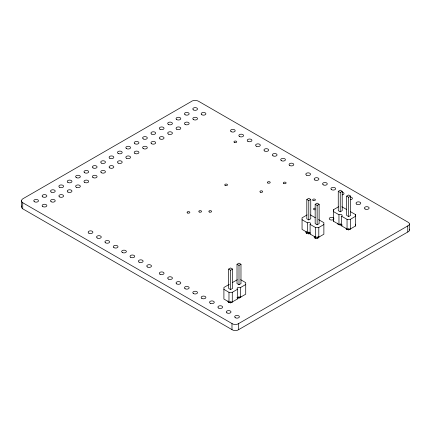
<?xml version="1.0" encoding="UTF-8"?>
<svg xmlns="http://www.w3.org/2000/svg" width="431" height="431" viewBox="0 0 431 431"><rect width="100%" height="100%" fill="white"/><g stroke="black" fill="none" stroke-linecap="round" stroke-linejoin="round"><path stroke-width="0.65" d="M338.26 191.326L340.226 190.179L342.214 191.31L342.214 210.646L340.248 211.793L338.26 210.657L338.26 191.326L340.248 192.463L342.214 191.31M346.675 196.132L348.641 194.984L350.629 196.116L350.629 215.452L348.663 216.599L346.675 215.462L346.675 196.132L348.663 197.263L350.629 196.116M342.079 224.863A1.864 1.077 0 0 0 338.96 224.389L333.524 221.292L333.502 209.719L338.55 206.772M333.502 209.719L333.524 211.626L338.96 214.724A1.864 1.077 0 0 1 341.594 214.719A1.864 1.077 0 0 1 341.611 216.238L347.047 219.341L350.338 219.331L355.386 216.384L355.365 214.482L350.473 211.691M341.611 216.238L341.611 225.903L347.047 229.006L350.338 228.996L355.386 226.049L355.365 214.482M306.802 199.451L308.779 198.308L310.756 199.451L310.756 218.781L308.779 219.923L306.802 218.781L306.802 199.451L308.779 200.593L310.756 199.451M315.169 204.283L317.146 203.141L319.123 204.283L319.123 223.614L317.146 224.756L315.169 223.614L315.169 204.283L317.146 205.425L319.123 204.283M307.131 214.902L302.056 217.833L302.056 229.4L307.459 232.519A1.864 1.077 0 0 1 310.094 232.519L308.779 233.279M228.651 269.095L230.628 267.953L232.605 269.095L232.605 288.425L230.628 289.567L228.651 288.425L228.651 269.095L230.628 270.232L232.605 269.095M237.018 264.262L239 263.12L240.977 264.262L240.977 283.593L239 284.735L237.018 283.593L237.018 264.262L239 265.399L240.977 264.262M302.056 219.735L307.459 222.854A1.864 1.077 0 0 1 310.094 222.854A1.864 1.077 0 0 1 310.094 224.379L315.503 227.498L318.795 227.498L323.87 224.567M229.308 284.352L223.904 287.472L223.904 299.039L228.98 301.969L232.277 301.969L237.68 298.85L237.68 289.185A1.864 1.077 0 0 1 237.68 287.66A1.864 1.077 0 0 1 240.315 287.66L245.718 284.541M232.487 282.52L237.352 279.708M310.094 224.379L310.094 234.044L315.503 237.163L318.795 237.163L323.87 234.232L323.87 222.665L318.466 219.546M223.904 289.373L228.98 292.304L232.277 292.304L237.68 289.185M237.195 297.81A1.864 1.077 0 0 1 240.315 297.331L245.718 294.206L245.718 282.639L240.643 279.708M22.724 202.726L231.991 323.541A4.186 2.419 0 0 0 238.688 323.541L407.774 225.919A4.186 2.419 0 0 0 407.774 222.057L198.508 101.237A4.811 2.775 0 0 0 190.976 101.721L22.724 198.858A5.361 3.092 0 0 0 22.724 202.726L22.724 208.814L231.991 329.634A4.186 2.419 0 0 0 238.688 329.634L407.774 232.013A4.186 2.419 0 0 0 409.251 229.34M341.842 206.761L346.734 209.558M310.428 214.902L315.287 217.709M237.68 297.331L239 298.09M355.365 224.147L355.386 226.049M333.502 219.384L333.524 221.292M409.45 223.991L409.45 230.079M407.774 225.919L407.774 232.013M350.338 219.331L350.338 228.996M348.663 197.263L348.663 216.599M348.663 228.839L348.663 230.127M347.047 219.341L347.047 229.006M346.675 228.349L346.675 229.637M340.248 192.463L340.248 211.793M340.248 224.034L340.248 225.321M338.96 214.724L338.96 224.389M318.795 227.498L318.795 237.163M317.146 205.425L317.146 224.756M317.146 237.002L317.146 238.289M315.503 227.498L315.503 237.163M315.169 236.5L315.169 238.435M308.779 200.593L308.779 219.923M308.779 232.169L308.779 234.103M307.459 222.854L307.459 232.519M306.802 231.668L306.802 233.602M240.315 287.66L240.315 297.331M239 265.399L239 284.735M239 296.975L239 298.263M238.688 323.541L238.688 329.634M232.277 292.304L232.277 301.969M231.991 323.541L231.991 329.634M230.628 270.232L230.628 289.567M230.628 301.808L230.628 303.095M228.98 292.304L228.98 301.969M228.651 301.312L228.651 302.6M21.55 200.792L21.55 206.88M315.223 209.789A1.401 0.808 0 0 1 313.461 209.008A1.401 0.808 0 0 1 315.223 208.227M350.629 197.053A2.365 1.368 0 0 1 352.386 198.373A2.365 1.368 0 0 1 350.629 199.693M342.262 192.221A2.365 1.368 0 0 1 344.013 193.541A2.365 1.368 0 0 1 342.262 194.86M333.89 219.029A2.365 1.368 0 0 1 330.243 219.794A2.365 1.368 0 0 1 330.243 217.553A2.365 1.368 0 0 1 333.89 218.318M341.648 224.47A2.365 1.368 0 0 1 338.788 224.691A2.365 1.368 0 0 1 337.688 223.15M350.629 228.694A2.365 1.368 0 0 1 348.345 229.707A2.365 1.368 0 0 1 346.055 228.694M309.841 233.171A2.365 1.368 0 0 1 306.98 233.386A2.365 1.368 0 0 1 305.875 231.851M318.821 236.684A2.365 1.368 0 0 1 316.537 238.402A2.365 1.368 0 0 1 314.247 236.684M240.977 296.835A2.365 1.368 0 0 1 237.012 297.444M232.605 301.668A2.365 1.368 0 0 1 229.707 302.632A2.365 1.368 0 0 1 228.031 300.957M22.724 208.814A5.361 3.092 0 0 1 21.76 206.023M342.085 225.424A1.864 1.077 0 0 1 341.611 225.903M237.68 298.85A1.864 1.077 0 0 1 237.195 298.371M310.39 233.817A1.864 1.077 0 0 1 310.094 234.044M267.834 182.997A1.401 0.808 0 0 0 270.172 182.636A1.401 0.808 0 0 0 268.459 181.645A1.401 0.808 0 0 0 267.834 182.997M313.035 200.393A1.401 0.808 0 0 0 315.373 200.032A1.401 0.808 0 0 0 313.66 199.047A1.401 0.808 0 0 0 313.035 200.393M283.738 183.482A1.401 0.808 0 0 0 286.076 183.121A1.401 0.808 0 0 0 284.363 182.13A1.401 0.808 0 0 0 283.738 183.482M234.351 142.402A1.401 0.808 0 0 0 236.689 142.041A1.401 0.808 0 0 0 234.976 141.05A1.401 0.808 0 0 0 234.351 142.402M209.24 211.993A1.401 0.808 0 0 0 211.578 211.632A1.401 0.808 0 0 0 209.865 210.646A1.401 0.808 0 0 0 209.24 211.993M199.192 211.993A1.401 0.808 0 0 0 201.536 211.632A1.401 0.808 0 0 0 199.822 210.646A1.401 0.808 0 0 0 199.192 211.993M187.474 212.962A1.401 0.808 0 0 0 189.812 212.596A1.401 0.808 0 0 0 188.105 211.61A1.401 0.808 0 0 0 187.474 212.962M225.144 185.416A1.401 0.808 0 0 0 227.482 185.05A1.401 0.808 0 0 0 225.769 184.064A1.401 0.808 0 0 0 225.144 185.416M260.302 192.178A1.401 0.808 0 0 0 262.641 191.817A1.401 0.808 0 0 0 260.927 190.831A1.401 0.808 0 0 0 260.302 192.178M365.084 209.008A2.365 1.368 0 0 0 369.044 208.394A2.365 1.368 0 0 0 366.145 206.718A2.365 1.368 0 0 0 365.084 209.008M356.717 204.175A2.365 1.368 0 0 0 360.677 203.561A2.365 1.368 0 0 0 357.778 201.886A2.365 1.368 0 0 0 356.717 204.175M331.601 189.678A2.365 1.368 0 0 0 335.566 189.064A2.365 1.368 0 0 0 332.662 187.388A2.365 1.368 0 0 0 331.601 189.678M323.234 184.845A2.365 1.368 0 0 0 327.194 184.231A2.365 1.368 0 0 0 324.295 182.555A2.365 1.368 0 0 0 323.234 184.845M314.862 180.013A2.365 1.368 0 0 0 318.821 179.398A2.365 1.368 0 0 0 315.923 177.723A2.365 1.368 0 0 0 314.862 180.013M306.489 175.18A2.365 1.368 0 0 0 310.449 174.566A2.365 1.368 0 0 0 307.551 172.89A2.365 1.368 0 0 0 306.489 175.18M289.751 165.509A2.365 1.368 0 0 0 293.71 164.901A2.365 1.368 0 0 0 290.812 163.225A2.365 1.368 0 0 0 289.751 165.509M281.378 160.677A2.365 1.368 0 0 0 285.338 160.068A2.365 1.368 0 0 0 282.44 158.392A2.365 1.368 0 0 0 281.378 160.677M273.006 155.844A2.365 1.368 0 0 0 276.971 155.235A2.365 1.368 0 0 0 274.068 153.56A2.365 1.368 0 0 0 273.006 155.844M264.639 151.012A2.365 1.368 0 0 0 268.599 150.403A2.365 1.368 0 0 0 265.701 148.727A2.365 1.368 0 0 0 264.639 151.012M256.267 146.179A2.365 1.368 0 0 0 260.227 145.57A2.365 1.368 0 0 0 257.329 143.895A2.365 1.368 0 0 0 256.267 146.179M247.895 141.346A2.365 1.368 0 0 0 251.855 140.738A2.365 1.368 0 0 0 248.956 139.062A2.365 1.368 0 0 0 247.895 141.346M239.523 136.514A2.365 1.368 0 0 0 243.488 135.905A2.365 1.368 0 0 0 240.584 134.23A2.365 1.368 0 0 0 239.523 136.514M231.156 131.681A2.365 1.368 0 0 0 235.116 131.067A2.365 1.368 0 0 0 232.217 129.397A2.365 1.368 0 0 0 231.156 131.681M88.851 233.171A2.365 1.368 0 0 0 92.816 232.557A2.365 1.368 0 0 0 89.912 230.881A2.365 1.368 0 0 0 88.851 233.171M97.223 238.004A2.365 1.368 0 0 0 101.183 237.389A2.365 1.368 0 0 0 98.284 235.714A2.365 1.368 0 0 0 97.223 238.004M105.595 242.836A2.365 1.368 0 0 0 109.555 242.222A2.365 1.368 0 0 0 106.656 240.552A2.365 1.368 0 0 0 105.595 242.836M113.967 247.669A2.365 1.368 0 0 0 117.927 247.055A2.365 1.368 0 0 0 115.029 245.384A2.365 1.368 0 0 0 113.967 247.669M122.334 252.501A2.365 1.368 0 0 0 126.299 251.887A2.365 1.368 0 0 0 123.395 250.217A2.365 1.368 0 0 0 122.334 252.501M130.706 257.334A2.365 1.368 0 0 0 134.666 256.72A2.365 1.368 0 0 0 131.767 255.05A2.365 1.368 0 0 0 130.706 257.334M139.078 262.167A2.365 1.368 0 0 0 143.038 261.552A2.365 1.368 0 0 0 140.14 259.882A2.365 1.368 0 0 0 139.078 262.167M147.445 266.999A2.365 1.368 0 0 0 151.41 266.385A2.365 1.368 0 0 0 148.506 264.715A2.365 1.368 0 0 0 147.445 266.999M160.003 274.251A2.365 1.368 0 0 0 163.963 273.637A2.365 1.368 0 0 0 161.065 271.961A2.365 1.368 0 0 0 160.003 274.251M168.376 279.083A2.365 1.368 0 0 0 172.335 278.469A2.365 1.368 0 0 0 169.437 276.794A2.365 1.368 0 0 0 168.376 279.083M176.748 283.916A2.365 1.368 0 0 0 180.708 283.302A2.365 1.368 0 0 0 177.809 281.626A2.365 1.368 0 0 0 176.748 283.916M185.114 288.748A2.365 1.368 0 0 0 189.074 288.134A2.365 1.368 0 0 0 186.176 286.459A2.365 1.368 0 0 0 185.114 288.748M193.487 293.581A2.365 1.368 0 0 0 197.446 292.967A2.365 1.368 0 0 0 194.548 291.291A2.365 1.368 0 0 0 193.487 293.581M201.859 298.414A2.365 1.368 0 0 0 205.819 297.799A2.365 1.368 0 0 0 202.92 296.124A2.365 1.368 0 0 0 201.859 298.414M210.226 303.246A2.365 1.368 0 0 0 214.191 302.632A2.365 1.368 0 0 0 211.287 300.957A2.365 1.368 0 0 0 210.226 303.246M218.598 308.079A2.365 1.368 0 0 0 222.558 307.465A2.365 1.368 0 0 0 219.659 305.789A2.365 1.368 0 0 0 218.598 308.079M193.487 109.937A2.365 1.368 0 0 0 197.446 109.323A2.365 1.368 0 0 0 194.548 107.648A2.365 1.368 0 0 0 193.487 109.937M201.859 114.77A2.365 1.368 0 0 0 205.819 114.156A2.365 1.368 0 0 0 202.92 112.48A2.365 1.368 0 0 0 201.859 114.77M185.114 114.77A2.365 1.368 0 0 0 189.074 114.156A2.365 1.368 0 0 0 186.176 112.48A2.365 1.368 0 0 0 185.114 114.77M193.487 119.602A2.365 1.368 0 0 0 197.446 118.988A2.365 1.368 0 0 0 194.548 117.313A2.365 1.368 0 0 0 193.487 119.602M176.748 119.602A2.365 1.368 0 0 0 180.708 118.988A2.365 1.368 0 0 0 177.809 117.313A2.365 1.368 0 0 0 176.748 119.602M185.114 124.435A2.365 1.368 0 0 0 189.074 123.821A2.365 1.368 0 0 0 186.176 122.145A2.365 1.368 0 0 0 185.114 124.435M168.376 124.435A2.365 1.368 0 0 0 172.335 123.821A2.365 1.368 0 0 0 169.437 122.145A2.365 1.368 0 0 0 168.376 124.435M176.748 129.268A2.365 1.368 0 0 0 180.708 128.654A2.365 1.368 0 0 0 177.809 126.978A2.365 1.368 0 0 0 176.748 129.268M160.003 129.268A2.365 1.368 0 0 0 163.963 128.654A2.365 1.368 0 0 0 161.065 126.978A2.365 1.368 0 0 0 160.003 129.268M168.376 134.1A2.365 1.368 0 0 0 172.335 133.486A2.365 1.368 0 0 0 169.437 131.811A2.365 1.368 0 0 0 168.376 134.1M151.631 134.1A2.365 1.368 0 0 0 155.596 133.486A2.365 1.368 0 0 0 152.693 131.811A2.365 1.368 0 0 0 151.631 134.1M160.003 138.933A2.365 1.368 0 0 0 163.963 138.319A2.365 1.368 0 0 0 161.065 136.643A2.365 1.368 0 0 0 160.003 138.933M143.264 138.933A2.365 1.368 0 0 0 147.224 138.319A2.365 1.368 0 0 0 144.326 136.643A2.365 1.368 0 0 0 143.264 138.933M151.631 143.765A2.365 1.368 0 0 0 155.596 143.151A2.365 1.368 0 0 0 152.693 141.476A2.365 1.368 0 0 0 151.631 143.765M134.892 143.765A2.365 1.368 0 0 0 138.852 143.151A2.365 1.368 0 0 0 135.954 141.476A2.365 1.368 0 0 0 134.892 143.765M143.264 148.598A2.365 1.368 0 0 0 147.224 147.984A2.365 1.368 0 0 0 144.326 146.308A2.365 1.368 0 0 0 143.264 148.598M126.52 148.598A2.365 1.368 0 0 0 130.48 147.984A2.365 1.368 0 0 0 127.581 146.308A2.365 1.368 0 0 0 126.52 148.598M134.892 153.431A2.365 1.368 0 0 0 138.852 152.816A2.365 1.368 0 0 0 135.954 151.141A2.365 1.368 0 0 0 134.892 153.431M118.148 153.431A2.365 1.368 0 0 0 122.113 152.816A2.365 1.368 0 0 0 119.209 151.141A2.365 1.368 0 0 0 118.148 153.431M126.52 158.263A2.365 1.368 0 0 0 130.48 157.649A2.365 1.368 0 0 0 127.581 155.974A2.365 1.368 0 0 0 126.52 158.263M109.781 158.263A2.365 1.368 0 0 0 113.741 157.649A2.365 1.368 0 0 0 110.842 155.974A2.365 1.368 0 0 0 109.781 158.263M118.148 163.096A2.365 1.368 0 0 0 122.113 162.482A2.365 1.368 0 0 0 119.209 160.806A2.365 1.368 0 0 0 118.148 163.096M101.409 163.096A2.365 1.368 0 0 0 105.369 162.482A2.365 1.368 0 0 0 102.47 160.806A2.365 1.368 0 0 0 101.409 163.096M109.781 167.928A2.365 1.368 0 0 0 113.741 167.314A2.365 1.368 0 0 0 110.842 165.644A2.365 1.368 0 0 0 109.781 167.928M93.037 167.928A2.365 1.368 0 0 0 97.002 167.314A2.365 1.368 0 0 0 94.098 165.644A2.365 1.368 0 0 0 93.037 167.928M101.409 172.761A2.365 1.368 0 0 0 105.369 172.147A2.365 1.368 0 0 0 102.47 170.477A2.365 1.368 0 0 0 101.409 172.761M84.67 172.761A2.365 1.368 0 0 0 88.63 172.147A2.365 1.368 0 0 0 85.731 170.477A2.365 1.368 0 0 0 84.67 172.761M93.037 177.594A2.365 1.368 0 0 0 97.002 176.979A2.365 1.368 0 0 0 94.098 175.309A2.365 1.368 0 0 0 93.037 177.594M76.298 177.594A2.365 1.368 0 0 0 80.258 176.979A2.365 1.368 0 0 0 77.359 175.309A2.365 1.368 0 0 0 76.298 177.594M84.67 182.426A2.365 1.368 0 0 0 88.63 181.812A2.365 1.368 0 0 0 85.731 180.142A2.365 1.368 0 0 0 84.67 182.426M67.926 182.426A2.365 1.368 0 0 0 71.885 181.812A2.365 1.368 0 0 0 68.987 180.142A2.365 1.368 0 0 0 67.926 182.426M76.298 187.259A2.365 1.368 0 0 0 80.258 186.645A2.365 1.368 0 0 0 77.359 184.974A2.365 1.368 0 0 0 76.298 187.259M59.553 187.259A2.365 1.368 0 0 0 63.519 186.645A2.365 1.368 0 0 0 60.615 184.974A2.365 1.368 0 0 0 59.553 187.259M67.926 192.091A2.365 1.368 0 0 0 71.885 191.477A2.365 1.368 0 0 0 68.987 189.807A2.365 1.368 0 0 0 67.926 192.091M51.187 192.091A2.365 1.368 0 0 0 55.146 191.477A2.365 1.368 0 0 0 52.248 189.807A2.365 1.368 0 0 0 51.187 192.091M59.553 196.924A2.365 1.368 0 0 0 63.519 196.31A2.365 1.368 0 0 0 60.615 194.64A2.365 1.368 0 0 0 59.553 196.924M42.814 196.924A2.365 1.368 0 0 0 46.774 196.31A2.365 1.368 0 0 0 43.876 194.64A2.365 1.368 0 0 0 42.814 196.924M51.187 201.756A2.365 1.368 0 0 0 55.146 201.142A2.365 1.368 0 0 0 52.248 199.472A2.365 1.368 0 0 0 51.187 201.756M34.442 201.756A2.365 1.368 0 0 0 38.402 201.142A2.365 1.368 0 0 0 35.504 199.472A2.365 1.368 0 0 0 34.442 201.756M42.814 206.589A2.365 1.368 0 0 0 46.774 205.98A2.365 1.368 0 0 0 43.876 204.305A2.365 1.368 0 0 0 42.814 206.589M235.342 317.744A2.365 1.368 0 0 0 239.302 317.13A2.365 1.368 0 0 0 236.403 315.46A2.365 1.368 0 0 0 235.342 317.744M226.97 312.911A2.365 1.368 0 0 0 230.93 312.297A2.365 1.368 0 0 0 228.031 310.627A2.365 1.368 0 0 0 226.97 312.911"/></g></svg>
